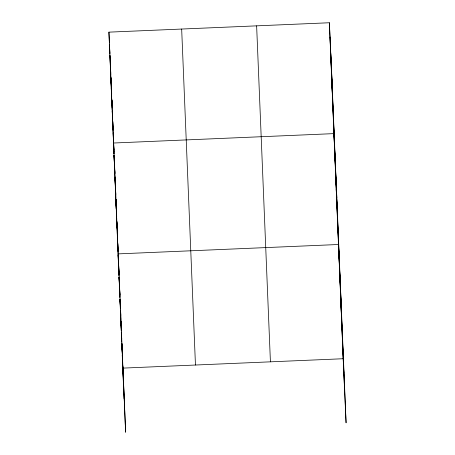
<?xml version="1.0" encoding="UTF-8"?>
<svg xmlns="http://www.w3.org/2000/svg" width="455" height="455" viewBox="0 0 455 455"><rect width="100%" height="100%" fill="white"/><g stroke="black" fill="none" stroke-linecap="round" stroke-linejoin="round"><path stroke-width="0.68" d="M122.816 365.74L125.62 432.25L108.921 32.146L329.38 22.75L332.292 86.877M122.708 368.123L343.167 358.733L346.079 422.854L331.547 70.428M331.655 78.186L332.304 92.479M336.842 197.749L333.93 133.622L113.471 143.018L113.966 153.909M336.205 189.058L336.854 203.351M341.392 308.621L338.48 244.5L118.021 253.89L118.516 264.782M340.823 301.614L341.472 315.906M108.921 32.146L109.416 43.032M109.473 44.397L109.877 53.292M109.974 55.345L110.315 62.881M110.798 73.471L110.474 66.413L110.804 74.813M110.986 77.708L111.242 83.248M111.486 88.731L111.708 93.531M111.196 87.582L111.691 98.473M111.748 99.833L111.845 101.874M114.023 155.269L114.427 164.164M114.523 166.217L114.865 173.753L114.546 166.035M115.024 177.285L115.348 184.343M115.792 194.126L115.536 188.58L115.809 194.911M116.036 199.608L116.258 204.403M115.746 198.454L116.241 209.345M116.298 210.705L116.395 212.747M118.573 266.141L118.977 275.036M119.074 277.095L119.415 284.631L119.125 277.613M119.898 295.221L119.574 288.157L119.91 296.614M120.086 299.453L120.342 304.998M120.586 310.481L120.808 315.275M120.365 311.01L121.013 325.302M330.779 53.485L344.566 389.469M330.029 37.043L343.815 373.026M329.38 22.75L343.167 358.733M256.631 25.85L270.418 361.833M181.67 29.046L195.457 365.024M111.083 79.824L111.259 84.033M111.429 88.247L111.691 94.56M111.975 99.776L112.152 105.787M112.351 110.701L112.612 117.015M112.868 121.531L113.073 128.242M113.329 132.758L113.534 139.475M113.704 143.683L113.966 149.996M114.25 155.212L114.427 161.224M114.626 166.138L114.887 172.451M115.143 176.967L115.348 183.683M116.065 199.421L116.241 205.432M116.44 210.346L116.702 216.66M116.901 221.574L117.162 227.892M117.418 232.403L117.623 239.12M117.794 243.328L118.084 250.347M118.34 254.863L118.516 260.874M118.715 265.783L118.977 272.101M119.176 277.01L119.438 283.329M119.637 288.237L119.898 294.556M120.154 299.072L120.359 305.805M120.615 310.299L120.791 316.379M120.996 321.315L121.257 327.663M121.508 332.122L121.718 338.947M121.974 343.4L122.179 350.225M122.355 354.456L122.617 360.804M110.918 77.617L111.236 85.335M111.378 88.844L111.697 96.562M111.839 100.072L112.157 107.795M112.271 110.599L112.59 118.317M112.732 121.826L113.079 130.249M113.193 133.053L113.511 140.777M113.653 144.28L113.972 152.004M114.114 155.513L114.432 163.231M115.007 177.262L115.354 185.685M115.468 188.489L115.786 196.213M115.928 199.722L116.247 207.44M116.361 210.244L116.707 218.667M116.821 221.471L117.14 229.195M117.282 232.698L117.629 241.122M117.743 243.931L118.061 251.649M118.203 255.158L118.522 262.876M118.636 265.68L118.982 274.103M120.023 299.435L120.342 307.193M120.484 310.72L120.802 318.477M120.922 321.298L121.269 329.761M121.383 332.577L121.701 340.334M121.843 343.861L122.162 351.618M122.281 354.439L122.628 362.902M122.742 365.723L124.101 398.864M109.57 46.438L109.882 54.156M109.945 55.561L110.343 65.383M110.406 66.788L111.236 87.138M111.299 88.543L111.697 98.365M111.759 99.77L112.157 109.592M112.22 110.997L113.511 142.574M113.574 143.979L113.972 153.801M114.034 155.206L114.432 165.029M114.495 166.433L115.354 187.488M115.416 188.888L115.786 198.01M115.849 199.415L116.247 209.237M116.309 210.642L116.707 220.465M116.77 221.869L118.061 253.446M118.124 254.851L118.522 264.679M118.584 266.078L118.988 275.94M119.045 277.351L119.881 297.803M119.944 299.214L120.347 309.082M120.404 310.492L120.808 320.365M120.865 321.776L121.246 330.944M121.303 332.355L121.707 342.223M121.764 343.633L122.168 353.507M122.23 354.917L122.634 364.791M122.691 366.201L123.356 382.416"/></g></svg>
